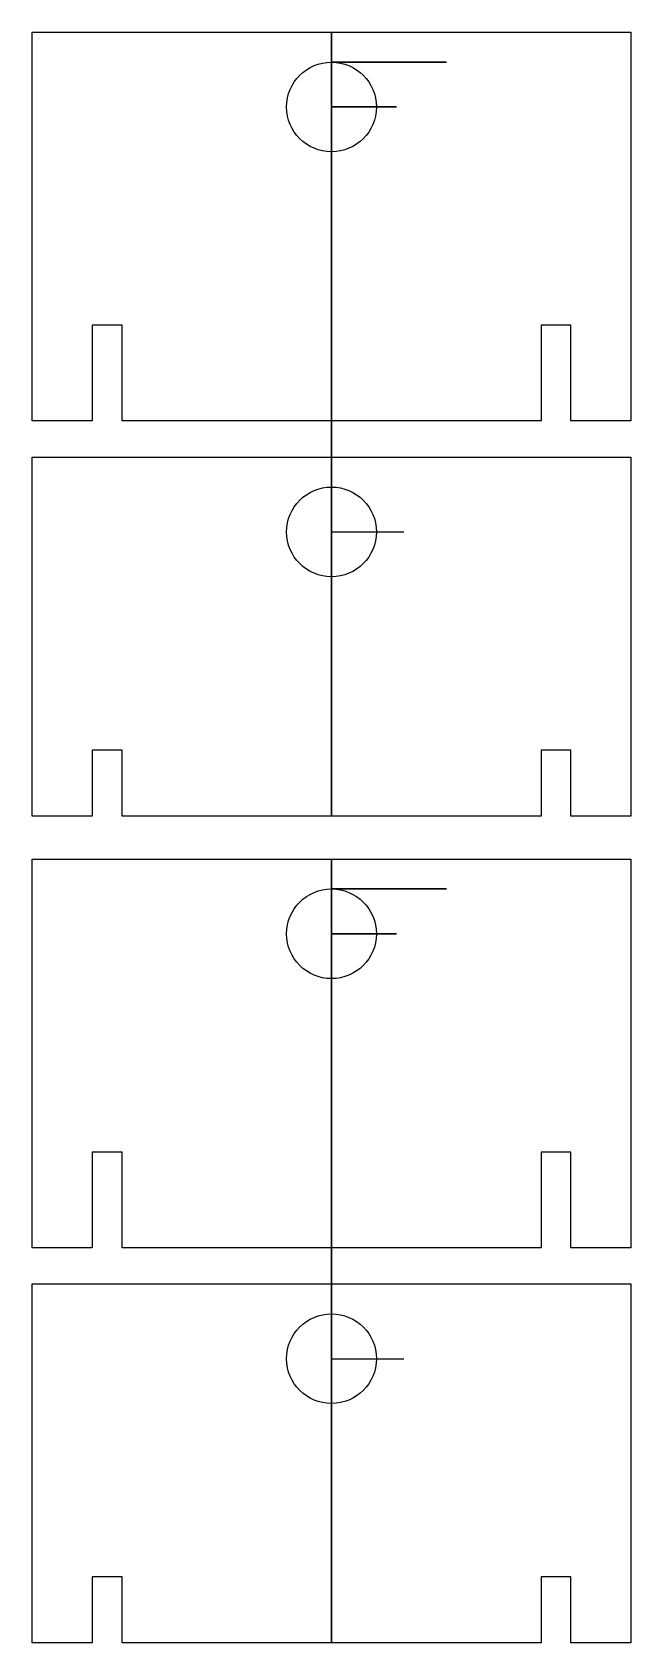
# Model space of a CAD drawing. Header units: millimetres. Extents: x 17 to 117, y 16 to 285.
import ezdxf

# ---------------------------------------------------------------- set-up
doc = ezdxf.new("R2010")
doc.units = ezdxf.units.MM

msp = doc.modelspace()

# ---------------------------------------------------------------- linework, layer by layer
for p, q in [((17.32, 220.42), (17.32, 285.42)), ((17.32, 285.42), (117.32, 285.42)), ((117.32, 285.42), (117.32, 220.42)), ((32.32, 236.42), (27.32, 236.42)), ((27.32, 236.42), (27.32, 220.42)), ((32.32, 220.42), (32.32, 236.42)), ((107.32, 236.42), (102.32, 236.42)), ((102.32, 236.42), (102.32, 220.42)), ((107.32, 220.42), (107.32, 236.42)), ((27.32, 220.42), (17.32, 220.42)), ((102.32, 220.42), (32.32, 220.42)), ((117.32, 220.42), (107.32, 220.42)), ((17.32, 154.37), (17.32, 214.37)), ((17.32, 214.37), (117.32, 214.37)), ((117.32, 214.37), (117.32, 154.37)), ((32.32, 165.37), (27.32, 165.37)), ((27.32, 165.37), (27.32, 154.37)), ((32.32, 154.37), (32.32, 165.37)), ((107.32, 165.37), (102.32, 165.37)), ((102.32, 165.37), (102.32, 154.37)), ((107.32, 154.37), (107.32, 165.37)), ((27.32, 154.37), (17.32, 154.37)), ((102.32, 154.37), (32.32, 154.37)), ((117.32, 154.37), (107.32, 154.37)), ((17.32, 82.18), (17.32, 147.18)), ((17.32, 147.18), (117.32, 147.18)), ((117.32, 147.18), (117.32, 82.18)), ((32.32, 98.18), (27.32, 98.18)), ((27.32, 98.18), (27.32, 82.18)), ((32.32, 82.18), (32.32, 98.18)), ((107.32, 98.18), (102.32, 98.18)), ((102.32, 98.18), (102.32, 82.18)), ((107.32, 82.18), (107.32, 98.18)), ((27.32, 82.18), (17.32, 82.18)), ((102.32, 82.18), (32.32, 82.18)), ((117.32, 82.18), (107.32, 82.18)), ((17.32, 16.14), (17.32, 76.14)), ((17.32, 76.14), (117.32, 76.14)), ((117.32, 76.14), (117.32, 16.14)), ((32.32, 27.14), (27.32, 27.14)), ((27.32, 27.14), (27.32, 16.14)), ((32.32, 16.14), (32.32, 27.14)), ((107.32, 27.14), (102.32, 27.14)), ((102.32, 27.14), (102.32, 16.14)), ((107.32, 16.14), (107.32, 27.14)), ((27.32, 16.14), (17.32, 16.14)), ((102.32, 16.14), (32.32, 16.14)), ((117.32, 16.14), (107.32, 16.14))]:
    msp.add_line(p, q)
at = {"color": 215, "true_color": 0xa953a0}
for p, q in [((67.32, 154.37), (67.32, 285.42)), ((67.32, 285.42), (67.32, 280.42)), ((67.32, 280.42), (86.51, 280.42)), ((86.51, 280.42), (67.32, 280.42)), ((67.32, 280.42), (67.32, 272.92)), ((67.32, 272.92), (78.18, 272.92)), ((78.18, 272.92), (67.32, 272.92)), ((67.32, 272.92), (67.32, 214.37)), ((67.32, 214.37), (67.32, 154.37)), ((67.32, 214.37), (67.32, 201.87)), ((67.32, 201.87), (79.42, 201.87)), ((67.32, 16.14), (67.32, 147.18)), ((67.32, 147.18), (67.32, 142.18)), ((67.32, 142.18), (86.51, 142.18)), ((86.51, 142.18), (67.32, 142.18)), ((67.32, 142.18), (67.32, 134.68)), ((67.32, 134.68), (78.18, 134.68)), ((78.18, 134.68), (67.32, 134.68)), ((67.32, 134.68), (67.32, 76.14)), ((67.32, 76.14), (67.32, 16.14)), ((67.32, 76.14), (67.32, 63.64)), ((67.32, 63.64), (79.42, 63.64))]:
    msp.add_line(p, q, dxfattribs=at)
for centre in [(67.32, 272.92), (67.32, 201.87), (67.32, 134.68), (67.32, 63.64)]:
    msp.add_circle(centre, 7.5)

doc.saveas('drawing.dxf')
